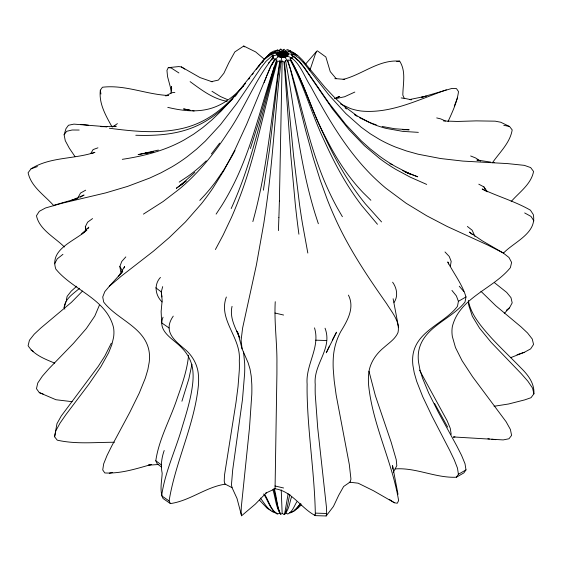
<?xml version="1.0" encoding="UTF-8"?>
<svg xmlns="http://www.w3.org/2000/svg" width="562" height="562" viewBox="0 0 562 562"><rect width="100%" height="100%" fill="white"/><g stroke="black" fill="none" stroke-linecap="round" stroke-linejoin="round"><path stroke-width="0.84" d="M243.55 352.037L244.653 363.277A51.859 10.383 -81.7 0 1 244.653 373.147L242.489 399.449L232.675 470.008L231.453 484.823L232.043 487.654L237.002 498.438L241.576 515.776L255.303 504.149L266.367 492.783L265.952 493.029L275.057 488.792L276.911 373.997A52.926 1.595 -88.8 0 0 276.911 364.134C277.256 343.291 274.059 322.546 275.247 301.71M241.576 515.776L241.098 513.275L241.316 506.945L249.5 427.752L251.804 394.236A42.501 5.648 -84.6 0 0 251.804 384.373L251.235 376.189L250.048 369.171L248.144 362.841L242.089 348.876L241.098 340.326L242.615 328.004L256.42 264.864L263.81 223.339A153.307 20.365 -84.6 0 0 266.486 204.723C273.434 155.899 275.317 106.492 281.548 57.633L282.489 56.797L282.567 51.634L281.597 50.973L280.536 51.704L277.726 49.934M279.391 201.041L282.152 60.991L281.731 61.188M278.885 217.55L278.429 230.603M314.516 327.871C320.53 347.618 305.433 364.626 307.133 384.267A42.74 4.587 85.6 0 0 307.133 394.131C307.962 434.742 314.804 475.115 315.352 515.635L326.157 515.972L333.435 506.46L338.689 495.312L343.656 486.474L350.154 482.02L350.948 479.126L349.304 464.444L336.146 394.988L334.179 380.629L333.238 368.925A52.961 14.528 78.4 0 1 333.238 359.055C333.617 349.55 336.16 340.172 340.642 331.784C347.274 320.853 354.966 308.046 348.433 295.113M325.047 328.201C332.922 348.974 313.132 363.965 315.24 384.52A42.368 5.985 84.2 0 0 315.24 394.383L317.706 427.914L326.438 507.142L326.67 513.478L326.157 515.972M349.241 482.154L358.149 483.187L373.414 490.71L394.362 502.751L397.278 503.25L398.62 500.602C392.121 461.283 372.585 424.802 368.581 384.844A42.108 15.546 73.7 0 1 368.581 374.973C369.157 364.092 375.458 354.439 383.72 347.681C388.855 343.031 395.198 339.139 398.008 332.521C400.334 321.576 391.904 312.317 386.6 303.599C367.344 276.244 348.609 248.249 334.889 217.62A154.817 57.148 73.7 0 1 327.386 199.826L320.319 180.437L313.252 158.027L305.665 130.503L290.252 68.768L287.758 61.658L285.138 57.345C283.887 55.729 283.438 58.996 282.489 56.797L282.763 51.613L284.091 49.21L284.843 50.44M170.946 93.229L171.452 86.555L171.67 88.859M277.417 51.135L277.452 50.713M283.501 57.64L282.489 56.797L279.855 51.472L277.249 49.983L274.769 51.578M225.531 484.121C206.008 486.903 190.04 500.777 170.398 503.587L169.092 500.939C175.435 461.62 194.522 425.02 198.428 385.089A42.22 15.258 -74.1 0 0 198.428 375.226C197.852 365.672 193.138 356.751 186.148 350.316C175.204 341.071 162.299 331.784 173.251 316.125M170.398 503.587L163.043 498.501C159.341 490.788 161.842 481.437 162.165 473.19C160.57 465.554 161.603 457.805 164.195 450.513M188.572 355.303C187.195 369.986 182.264 384.022 177.367 397.833C170.518 418.887 158.983 438.704 155.8 460.756L157.262 463.861L161.329 466.903M232.043 306.353C229.472 317.151 234.979 327.077 239.131 336.624M151.108 464.556C136.046 468.792 120.647 473.808 104.799 472.951L102.727 469.944L103.668 463.847L107.033 455.487L111.648 446.186L129.773 412.382L139.207 393.217L145.347 378.071L147.862 369.599L149.225 362.118A42.979 25.072 -59.5 0 0 149.225 352.248C145.684 327.309 117.184 319.827 103.668 302.026L102.727 296.996L104.799 291.65L109.323 286.269L121.336 276.118L153.335 251.27L169.288 237.578L185.439 221.955L201.379 203.788A151.529 88.403 -59.5 0 0 212.998 187.975L223.929 170.448L234.867 149.906L246.613 124.385L270.477 66.723L274.333 60.267L278.387 56.643C279.581 56.924 280.824 56.643 281.548 57.633L282.489 56.797C281.857 46.548 285.145 54.964 290.477 50.945L294.249 52.997L296.012 54.851M191.944 364.253L188.867 378.823L181.919 401.233M448.019 121.596C452.382 111.979 457.152 102.151 458.501 91.585L456.47 88.613L452.045 88.396L421.388 97.331L426.214 96.151L409.6 99.551L411.258 99.804M114.43 442.266C95.343 442.224 76.032 444.437 57.226 440.151L54.591 436.772L55.793 430.843L60.057 423.102L65.909 414.651L88.88 384.197L100.844 366.775L108.628 352.76L111.81 344.759L113.552 337.523A42.101 30.496 -42 0 0 113.552 327.653C106.534 298.787 72.849 290.168 55.793 269.029C49.217 248.776 75.413 240.979 86.885 230.006L81.778 233.918L88.81 227.146L88.051 228.678M54.591 436.772L56.973 423.657L61.216 416.056L98.329 366.269L104.799 356.125L111.304 343.192M453.457 436.955L503.194 439.913L508.961 438.774L511.603 435.374L510.394 429.452L506.109 421.739L472.607 376.772L462.069 360.692L455.494 347.59L452.333 336.483A42.108 30.664 41.3 0 1 452.333 326.62C459.442 297.635 493.253 288.903 510.394 267.638L511.603 262.419L508.961 257.473L503.194 252.963L487.879 245.123L447.099 226.43L426.769 215.808L406.178 203.289L385.869 188.193A154.817 112.751 41.3 0 1 371.053 174.613C345.799 149.134 327.646 117.767 310.709 86.429C304.4 77.17 298.148 57.577 286.409 56.158C287.379 57.5 284.21 55.659 285.138 57.345L277.291 55.891L277.993 55.041L276.876 54.788L271.327 56.579L266.051 61.286L261.119 67.496L236.862 103.359L220.402 124.771L205.306 141.139L196.412 149.309L187.385 156.559A149.668 120.963 -13.9 0 1 171.48 167.118L161.062 172.78L149.668 178.077L127.56 186.401L105.733 192.885L61.939 203.268L45.494 207.982L39.305 211.319L36.467 215.724C39.326 229.689 54.971 237.459 64.405 247.006M288.173 493.696L284.709 513.45L284 514.616L282.538 513.478M450.288 266.599L451.181 261.379L449.235 256.448L444.992 251.959M263.388 190.209L269.605 149.035L278.057 75.849L280.171 60.942L280.403 61.434M451.953 290.428L456.379 295.921L458.409 301.316L457.482 306.325C444.24 323.719 416.161 330.906 412.901 355.451A42.536 24.04 61 0 0 412.901 365.321L414.243 372.838L416.702 381.366L422.708 396.66L431.939 416.049L449.677 450.288L454.194 459.702L457.482 468.146L458.409 474.272L456.379 477.222C435.592 478.178 415.831 467.338 395.149 468.919M448.609 264.07L447.781 261.927C453.822 273.68 462.175 284.091 465.989 296.94L465.027 301.977C451.237 319.834 422.294 327.049 418.521 352.212A42.536 25.072 58.9 0 0 418.521 362.076L419.919 369.564L422.483 378.029L428.75 393.175L438.381 412.332L456.878 446.13L461.592 455.431L465.027 463.791L465.989 469.895L463.875 472.895L456.379 477.222M281.162 56.903L282.489 56.797L286.508 51.957L282.489 56.797L279.904 57.352M64.834 309.121L64.117 307.73C64.876 298.759 73.425 293.652 79.628 288.264M66.309 300.129L67.117 296.399L71.17 291.193L76.734 286.213M289.873 494.49C287.885 501.107 287.941 508.638 284.491 514.63L285.299 513.282C289.318 508.835 289.606 502.231 291.608 496.752M478.789 184.188L483.91 186.907L487.373 191.825L482.161 188.987C498.016 196.588 515.108 201.358 530.416 210.174L533.303 214.565C537.11 233.265 514.167 241.843 503.496 253.09M277.291 55.891L278.78 55.947L278.387 56.643L282.489 56.797L283.726 51.732M163.043 317.207C156.96 331.924 174.248 339.265 182.221 348.342C188.291 354.524 192.288 362.729 192.914 371.412A42.958 16.839 -72.5 0 1 192.914 381.282C191.509 396.905 186.788 411.981 182.221 426.909C175.695 449.944 164.926 471.989 161.652 495.803L169.092 500.939M226.353 297.017C217.817 319.778 241.386 337.671 239.293 360.523A52.94 12.357 -80.2 0 1 239.293 370.386L238.035 386.586L236.047 402.111L224.526 474.946L224.217 481.107L224.891 483.98L232.043 487.654M162.685 286.613L161.287 291.903L162.165 300.234L161.132 311.488L161.652 322.848L169.092 327.99M252.858 221.583L254.572 215.218A123.464 28.824 -80.2 0 0 258.499 199.046C268.826 153.489 272.591 106.822 279.848 60.773L277.347 61.672C263.971 107.588 256.181 155.245 238.653 199.953A154.374 55.793 -74.1 0 1 231.319 217.768L223.079 235.162L215.415 249.528M162.095 301.935C155.274 295.436 153.707 284.59 160.451 277.417M74.957 156.503L69.351 148.256L65.262 140.662L64.117 134.775L65.979 128.663L68.48 125.263L73.924 124.118L107.019 126.773L100.921 126.619L116.243 126.232L114.796 126.633M64.117 307.73L65.979 301.618M274.389 66.379L258.302 123.366L250.378 148.558M99.369 305.257L94.795 316.069L86.4 328.447L73.481 343.34L48.683 368.953L42.368 376.161L37.766 383.003L36.467 388.679L39.305 392.62L55.954 399.73L72.091 401.682M284.049 56.853L282.489 56.797L276.876 54.788L277.79 54.486L276.687 53.811L278.05 53.474L277.509 52.947L272.584 52.905L267.898 55.877L260.396 63.759L235.309 95.385L221.533 110.672L211.951 119.889L202.685 127.651L193.49 134.269L184.153 139.945A155.147 125.207 14.9 0 1 167.708 147.729C153.138 153.51 137.76 156.995 122.291 159.334M309.915 70.25L315.31 54.226L316.448 51.549L317.333 50.798L325.869 57.001L330.252 71.627L336.181 78.68L344.745 79.383L343.164 79.397C362.434 74.57 378.914 59.319 399.673 61.146C406.284 71.507 402.926 83.689 402.835 95.154L404.268 98.315L411.349 99.755M290.308 51.416L290.477 50.945M124.104 267.948L124.631 266.5L118.582 276.349L122.755 271.355L109.323 286.269M120.711 271.706L119.854 266.507L121.729 261.52L125.818 256.904M264.175 82.474L265.032 80.24M454.286 106.106L457.58 97.704M265.32 79.495L266.233 77.219M266.845 75.701L271.622 64.686L275.113 58.884L272.149 58.757C254.389 81.321 244.301 108.916 227.884 132.492C218.035 147.68 207.083 162.214 194.389 175.147A154.831 112.154 -42 0 1 179.657 188.825L163.092 201.54L143.429 214.115M394.074 302.454C398.339 296.174 396.884 288.067 392.627 282.194M329.402 346.157L326.269 352.788L336.519 332.17L332.402 340.024M212.239 81.82L200.023 77.584L181.378 66.92L178.737 66.576L168.277 67.644L166.949 70.376L167.553 76.601L171.445 91.17M279.602 56.432L282.489 56.797L285.194 51.325M85.909 229.823L85.319 226.732L87.595 222.201L92.554 218.583M54.591 263.817L57.226 258.857L62.958 254.312M235.007 150.511L231.467 157.072M296.792 501.824C294.144 506.067 292.612 511.806 287.758 514.047L285.791 512.804M504.276 313.463L509.537 307.786L512.186 302.855L510.977 297.635L506.678 292.402L494.469 282.693M280.305 49.259L279.546 50.552M278.78 55.947L282.489 56.797L287.73 52.835L286.142 52.659M291.355 54.128L292.914 52.68L297.839 55.554L302.44 60.043L325.089 87.44L334.538 97.5L343.34 105.642L357.32 116.018L371.285 123.38A154.374 113.025 -40.5 0 0 386.136 128.396L402.835 131.382L418.353 132.358M78.181 197.241L80.535 193.047L85.677 190.174M231.073 157.76L223.613 170.202L215.527 181.891A123.563 80.415 -52.7 0 1 204.575 195.267L199.791 200.402M271.818 65.023L275.247 59.108L274.966 59.565M90.904 153.271L93.116 149.583L97.936 147.82M277.993 55.041L282.489 56.797L285.299 52.182M268.439 63.45L269.31 62.024M287.512 60.345L287.681 60.071C301.857 104.139 309.536 150.581 329.564 192.703A123.422 56.537 68.6 0 0 337.263 207.842L342.391 216.707M393.217 472.466L396.821 465.715L396.217 459.639L391.145 442.161L375.36 395.655L368.967 371.229M216.117 214.108L221.8 205.467A123.626 62.642 -65.4 0 0 230.329 190.658C252.429 149.625 261.049 103.275 276.743 59.846L276.167 59.888M112.021 126.886C105.789 115.568 98.764 103.668 100.331 90.208L102.432 87.243C124.968 84.497 146.169 94.493 168.424 95.491L166.19 95.786M64.117 134.775L66.632 131.304L72.126 129.998L79.193 130.04M219.63 143.134L211.368 153.96M261.885 62.74L263.262 60.886M279.869 50.116L280.712 48.992L282.637 50.299M468.42 301.014C471.251 315.233 481.332 326.501 490.612 337.06C500.342 347.667 510.851 357.509 520.855 367.85C527.992 374.847 534.595 383.27 533.9 393.836L530.999 397.713L524.676 399.898L508.624 403.987L494.075 406.27M92.477 153.243L94.922 152.302C74.029 159.39 50.201 156.693 31.036 168.832L28.1 172.745C31.107 186.914 44.834 195.4 53.875 205.804M258.478 66.871L259.433 65.592M252.219 74.725L253.251 73.362M256.3 69.33C261.147 63.246 265.468 56.172 272.668 52.624C277.649 53.819 277.586 52.287 279.939 52.055M248.79 79.2L249.767 77.921M300.122 504.121L294.249 510.851L290.47 512.853L289.648 512.734M492.431 162.783C499.625 152.344 510.092 142.874 512.186 129.906L509.537 126.485L500.735 122.242L495.185 121.167L476.232 120.879L457.454 121.455L443.544 120.971M300.881 503.678L294.755 510.556L290.814 512.656L290.61 512.179M264.716 59.045L270.315 52.898L274.228 50.882M261.99 62.389L263.522 60.464M242.861 86.569L245.496 83.352M272.022 59.2L273.596 57.303L272.205 58.434M241.316 88.403C229.493 102.396 215.703 115.35 198.793 122.902A147.799 106.464 42.7 0 1 184.8 127.834C160.128 134.142 134.297 131.487 109.379 128.241M270.898 60.169L273.546 57.078L272.984 56.917M305.412 64.265L316.448 51.549M236.911 94.283L234.754 96.692M82.537 291.032L71.402 302.356L40.731 328.103L34.198 334.214L29.435 340.249L28.1 345.7C33.818 354.924 45.044 359.111 54.711 363.122M241.695 87.988L243.641 85.916M233.005 98.603C222.299 110.075 209.851 120.261 195.344 126.499A145.902 107.37 39.8 0 1 180.95 131.417C166.233 135.175 150.911 135.765 135.793 135.259M511.153 201.596C519.239 192.253 531.181 184.273 533.556 171.473L530.654 167.581L524.339 165.354L507.563 163.598L462.87 161.09L440.594 158.533L418.03 154.192L406.403 150.939L395.774 147.153A153.307 123.507 -15.9 0 1 379.547 139.453L370.33 133.826L361.254 127.258L345.855 113.601L329.051 95.147L304.295 63.654L299.265 58.336L293.884 54.57L286.943 53.559M241.21 88.501C233.061 96.973 223.395 104.42 212.071 108.037A155.288 89.653 60 0 1 200.297 110.482C189.373 111.578 178.386 109.906 167.778 107.356M194.852 172.358L180.191 185.558L185.432 181.322L176.32 188.312L183.451 183.191M301.246 504.908L297.804 508.252L294.291 510.282M206.268 160.816L201.301 165.516A123.823 97.472 -25.5 0 1 188.038 176.215L179.187 182.116M280.614 62.227L281.211 61.722M281.211 514.118L280.614 514.623C276.855 506.58 276.785 497.082 274.228 488.526M283.03 50.257L283.494 49.899M506.327 310.266L509.537 307.786M185.214 181.891L186.359 181.006M277.79 54.486L282.489 56.797L287.73 52.835M277.832 54.366L282.489 56.797L288.215 53.783L282.489 56.797L276.687 53.811M292.071 55.216L291.734 55.455L292.985 56.65M275.247 488.659L275.057 488.792C291.854 491.026 300.951 508.188 315.352 515.635L314.516 514.82M265.489 58.42L270.947 54.626L273.216 55.736M112.59 126.963L117.402 123.626M286.051 60.731L285.299 60.886L284.491 62.241L293.638 156.271L299.567 204.8A153.812 21.728 84.2 0 0 302.426 223.423L307.828 253.048M264.393 59.291L255.675 51.929L243.746 46.028L234.832 51.922L228.769 62.916L223.887 73.257L218.379 80.085L211.207 81.687M80.38 197.171L84.075 195.028L71.599 200.325M458.409 301.316L465.989 296.94M458.409 474.272L465.989 469.895M510.507 357.72L524.339 352.304L530.654 348.876L533.556 344.429L532.235 338.984L527.535 332.971L521.086 326.894L495.775 305.742L480.932 291.292M354.826 92.063L344.597 96.748L335.985 98.568A154.831 58.343 -73.3 0 1 334.39 98.624M286.501 56.741L282.489 56.797L277.509 52.947L282.489 56.797L288.222 54.907L287.14 54.226M291.292 57.71L293.898 56.811L299.293 61.63L304.33 67.946L332.669 109.197L349.093 129.745L364.387 145.656L379.68 158.547A153.812 123.696 16.9 0 0 395.929 169.45L410.33 177.199L426.698 184.42M165.446 95.891L172.049 92.709L174.859 92.393M281.731 513.577L282.152 513.387L281.232 489.895M272.521 56.235L273.146 55.968M287.301 49.716L285.348 50.517M335.746 98.069L339.736 96.425L336.413 97.676M292.999 54.914L293.884 54.57M278.12 53.369L282.489 56.797L288.215 54.767M31.036 168.832L37.429 166.577M446.354 89.836C419.126 99.326 391.588 113.657 361.914 111.107A151.529 86.562 -60.5 0 1 350.533 108.571L340.537 103.942M517.033 354.727L524.339 352.304M278.555 52.856L282.489 56.797L288.222 54.907M71.613 200.395L77.928 198.323L53.453 205.404M158.386 150.075L138.126 154.62L153.545 151.796L149.52 152.527M273.652 53.952L271.418 54.388M278.338 51.929L282.489 56.797L286.339 55.835M151.262 464.465L148.263 465.196L158.709 464.486M260.347 498.044C264.47 503.334 267.856 509.945 274.333 512.656L275.956 512.27M109.323 473.218L112.646 472.438M288.475 51.472L289.261 51.311M290.617 58.553L290.147 58.652C304.288 83.267 311.685 111.199 325.061 136.292C332.676 151.564 341.338 166.387 351.945 179.784A123.422 83.422 49.6 0 0 363.298 192.815L370.871 200.262M453.316 437.201L454.981 436.857M286.676 56.643L282.489 56.797L279.855 51.472L282.489 56.797L287.716 55.856L286.866 55.231M396.688 61.63L399.673 61.146M148.684 152.66L145.326 153.208L151.276 152.267M274.333 60.267L275.155 60.162M274.333 512.656L275.155 512.558M280.824 51.802L282.489 56.797L285.096 56.551M403.509 129.646L405.209 129.597L402.954 129.625M334.819 78.715L336.181 78.68M273.94 52.744L274.656 52.73M403.059 129.681L409.136 129.773L394.763 128.754L382.118 126.457M315.732 340.179L326.67 340.523M315.732 513.134L326.67 513.478M290.076 52.477L292.507 52.491L297.242 55.266M277.115 51.275L274.902 50.882M272.149 511.153L272.9 511.23M168.277 67.644L171.185 67.96L178.906 72.962M487.879 438.789L489.46 438.964M491.834 439.224L495.782 439.66M80.928 124.357L88.396 125.221M285.594 513.078L286.051 513.127M401.184 97.921L404.282 98.385M291.643 54.317L292.5 54.451M490.738 162.116L476.871 159.987L478.318 160.584M492.474 162.383L494.209 162.65M227.139 101.308C213.047 98.975 201.351 89.829 190.111 81.638M189.422 109.99L183.549 108.93L190.869 110.391M288.116 60.036L290.47 60.457C304.337 86.309 311.903 115.041 324.646 141.476C332.163 158.091 340.53 174.361 350.498 189.647A153.152 86.541 61 0 0 361.872 205.741L377.46 224.287M192.499 110.714L194.122 111.037M503.763 125.305L509.537 126.485M282.321 57.008L283.248 57.633M274.966 313.02L283.585 315.043M274.966 485.975L283.585 487.992M436.709 117.915L440.734 118.905L445.413 120.992M278.604 50.432L279.181 50.636M227.498 99.629L220.402 96.509L211.979 91.276M408.981 173.532L417.728 176.805L406.017 172.091M39.305 392.62L43.176 394.06M405.174 172.091L408.188 173.237M470.661 155.969L475.578 157.943L480.531 161.154M389.902 163.675L392.501 164.743M291.896 55.68L293.87 56.523L299.251 61.209L304.274 67.398L329.009 103.141L345.792 124.483L361.176 140.774L370.246 148.902L379.448 156.11A152.407 123.359 12.9 0 0 395.662 166.598L410.028 173.988L402.378 170.448M359.736 117.774L367.843 121.722A151.775 108.712 -43.5 0 0 376.252 124.82M31.036 350.133L33.165 351.264M524.676 212.949L530.999 216.412L533.9 220.88M290.413 51.135L287.87 49.681L288.081 51.395M270.751 510.352L267.259 508.343L259.496 500.18M503.194 252.963L482.351 240.873L469.319 232.057L472.368 234.537M354.418 114.62L357.074 116.257M394.362 502.751L389.269 499.344M181.378 66.92L184.772 69.084M282.538 61.082L284 62.227L284.709 69.604L290.877 156.18L295.338 204.666A152.407 16.354 85.6 0 0 297.488 223.283L298.9 234.206M155.8 287.8L161.287 291.903L161.926 296.961M155.8 460.756L161.287 464.851M467.366 226.451L472.192 230.265L474.911 236.349M345.061 107.897L346.417 108.972M243.746 46.028L244.737 46.892M381.556 221.927L365.286 203.767A153.152 90.264 58.9 0 1 353.428 187.954C340.874 169.787 330.716 150.096 321.626 130.012C310.343 106.647 303.361 81.237 290.076 58.898M459.259 286.213L463.875 291.594M303.22 61.525L305.798 64.623M291.2 57.443L292.226 58.729M308.714 68.339L309.683 69.576M280.171 513.331L278.057 508.09L273.771 488.856M274.228 51.268L274.909 52.554M119.854 266.507L122.368 270.835M483.91 186.907L485.09 188.972M447.675 427.127L434.552 403.383M263.676 493.963C268.074 500.51 269.999 509.558 277.01 513.83L276.982 513.317M264.835 494.764C268.98 501.107 270.638 509.917 277.347 514.061L279.848 513.162C275.759 506.039 275.352 497.377 272.886 489.6M419.519 370.161L447.134 420.72L450.288 428.42L451.181 434.335M236.743 331.102L239.862 337.874M318.352 223.732L315.282 214.27A123.415 33.853 78.4 0 1 310.681 198.224C298.555 153.124 294.116 106.471 285.594 60.682M237.578 331.756L242.089 348.876M85.319 226.732L86.141 230.069M533.9 393.836L532.579 388.131L527.873 381.198L521.417 373.849L491.104 342.3L479.541 328.131L472.326 316.223L468.863 305.693A42.368 34.071 16.9 0 1 468.434 300.712M398.62 327.653L393.126 298.752M398.008 494.342L392.55 465.596L392.88 469.087M100.331 90.208L100.928 94.03M281.597 50.973L282.489 56.797M276.989 60.036C263.445 105.874 254.41 153.581 235.78 197.972A151.775 59.495 -72.5 0 1 231.179 208.579M279.391 201.055A123.492 3.723 -88.8 0 1 278.885 217.571"/></g></svg>
